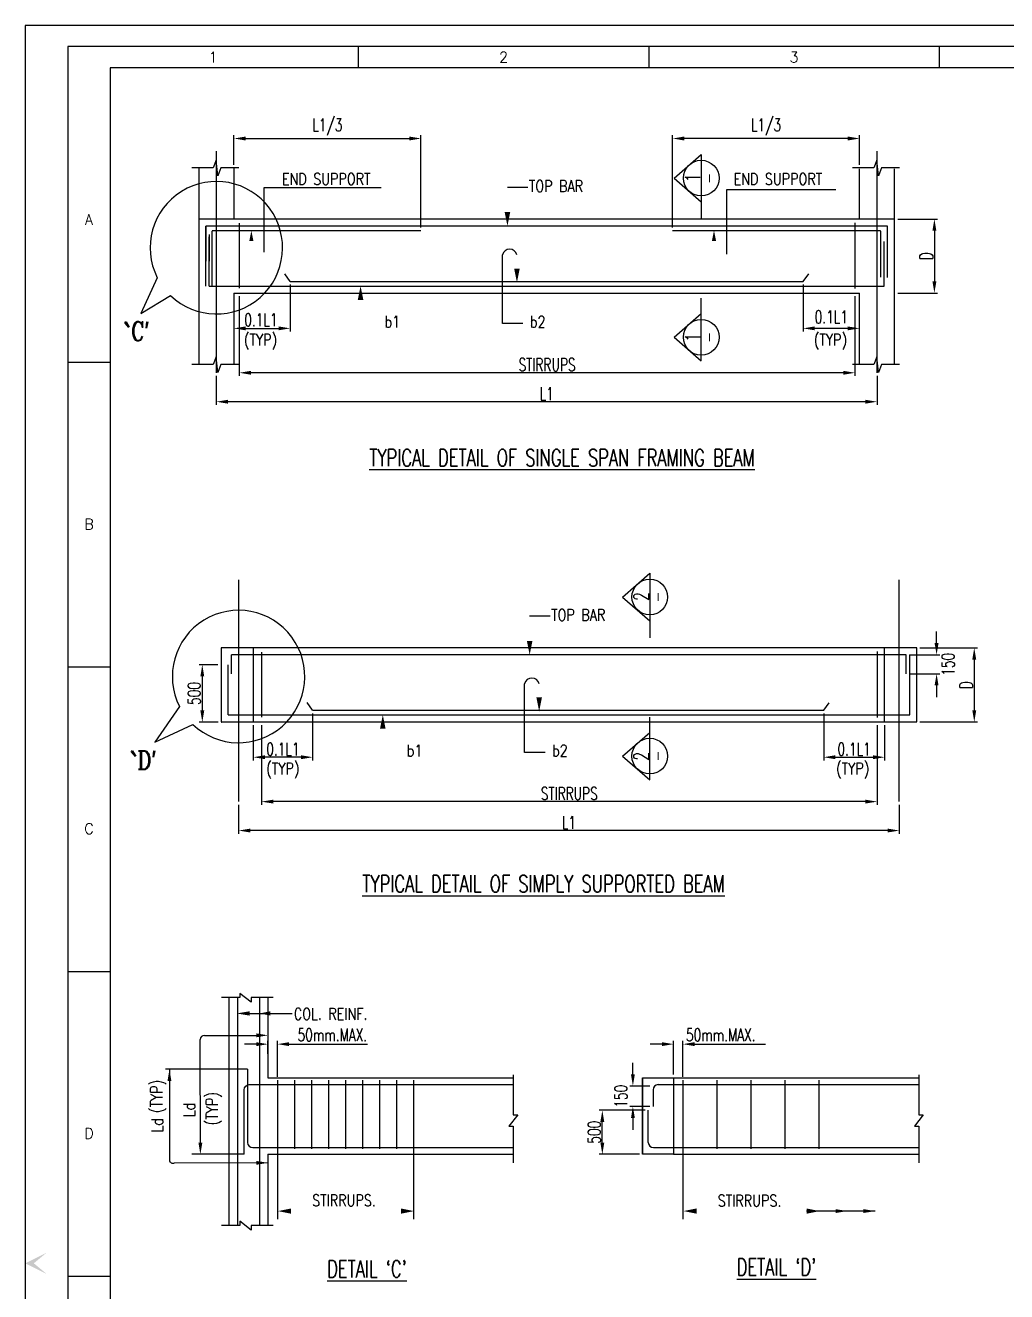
# Model space of a CAD drawing. Extents: x 489124 to 794428, y -356295 to -29813.
# Drawn here: x 520771 to 543863, y -131229 to -101429 of the extents above; entities that cross this region are included whole.
import ezdxf
from ezdxf.enums import TextEntityAlignment as Align
from ezdxf.lldxf.tags import DXFTag

# ---------------------------------------------------------------- set-up
doc = ezdxf.new("R2010")
doc.units = 0
doc.header["$LTSCALE"] = 500
doc.header["$MEASUREMENT"] = 0
doc.layers.get('DEFPOINTS').update_dxf_attribs({"color": 4})
for name, color, linetype in [('07', 5, 'Continuous'), ('08', 4, 'Continuous'), ('09', 6, 'Continuous'), ('BEAM', 4, 'Continuous'), ('BRAKE LINE', 8, 'Continuous'), ('CEN', 8, 'CENTER'), ('COL', 1, 'Continuous'), ('DIM', 5, 'Continuous'), ('LINK', 2, 'Continuous'), ('PNA', 10, 'Continuous'), ('REINFORCEMENT', 6, 'Continuous'), ('SEC-LINE', 2, 'Continuous'), ('ST', 6, 'Continuous'), ('STIRRUPS', 2, 'Continuous'), ('TXT', 4, 'Continuous')]:
    doc.layers.add(name, color=color, linetype=linetype)
for name, color, linetype, lineweight in [('GRID TEXT', 6, 'Continuous', 15), ('HEADING-TXT', 1, 'Continuous', 25), ('SECT-TXT', 6, 'Continuous', 20)]:
    doc.layers.add(name, color=color, linetype=linetype, lineweight=lineweight)
doc.styles.add('ROMANC', font='romanc.shx', dxfattribs={"width": 0.8, "height": 250})
doc.styles.add('ROMANS', font='r.shx', dxfattribs={"width": 0.7, "bigfont": 'bigfont.shx'})
doc.styles.add('ROMENT', font='r.shx', dxfattribs={"bigfont": 'bigfont.shx'})
tags = doc.linetypes.add('CENTER', pattern=[2, 1.25, -0.25, 0.25, -0.25]).pattern_tags.tags
tags[10:11] = [DXFTag(74, 4), DXFTag(75, 0), DXFTag(340, '0'), DXFTag(46, 1.0), DXFTag(50, 0.0), DXFTag(44, 0.0), DXFTag(45, 0.0)]
tags[8:9] = [DXFTag(74, 4), DXFTag(75, 0), DXFTag(340, '0'), DXFTag(46, 1.0), DXFTag(50, 0.0), DXFTag(44, 0.0), DXFTag(45, 0.0)]
tags[6:7] = [DXFTag(74, 4), DXFTag(75, 0), DXFTag(340, '0'), DXFTag(46, 1.0), DXFTag(50, 0.0), DXFTag(44, 0.0), DXFTag(45, 0.0)]
tags[4:5] = [DXFTag(74, 4), DXFTag(75, 0), DXFTag(340, '0'), DXFTag(46, 1.0), DXFTag(50, 0.0), DXFTag(44, 0.0), DXFTag(45, 0.0)]
doc.dimstyles.new('Copy of INT2TIMES', dxfattribs={"dimtxt": 300, "dimasz": 275, "dimexe": 75, "dimexo": 75, "dimgap": 40, "dimtad": 1, "dimdec": 0, "dimlfac": 0.5, "dimrnd": 5, "dimzin": 0, "dimdsep": 46, "dimtxsty": 'ROMANS', "dimcen": -1, "dimclrd": 5, "dimclre": 5, "dimclrt": 4, "dimadec": 0, "dimazin": 0, "dimtfac": 1, "dimtdec": 0, "dimtix": 1, "dimtofl": 0, "dimtmove": 2, "dimatfit": 3, "dimfxl": 0, "dimtolj": 1, "dimtzin": 0, "dimarcsym": 0})

# ---------------------------------------------------------------- blocks, each defined once
blk = doc.blocks.new('FOLDER')
at = {"layer": 'PNA'}
for points in [[(-1250, 2500), (0, 0), (0, 1000)], [(1250, 2500), (0, 0), (0, 1000)]]:
    blk.add_solid(points, dxfattribs=at)
blk = doc.blocks.new('A1')
at = {"flags": 128}
blk.add_lwpolyline([(0, 0), (82779, 0), (82779, 58231), (0, 58231)], close=True, dxfattribs=at)
at = {"layer": 'PNA'}
for p, q in [((7718, 57739), (7718, 57247)), ((14453, 57739), (14453, 57247)), ((21187, 57739), (21187, 57247)), ((984, 50420), (1969, 50420)), ((984, 43358), (1969, 43358)), ((984, 36296), (1969, 36296)), ((984, 29233), (1969, 29233))]:
    blk.add_line(p, q, dxfattribs=at)
at = {"layer": 'PNA', "color": 1}
for points in [[(984, 492), (82287, 492), (82287, 57739), (984, 57739)], [(1969, 984), (81794, 984), (81794, 57247), (1969, 57247)]]:
    blk.add_lwpolyline(points, close=True, dxfattribs=at)
at = {"layer": 'PNA', "xscale": 0.196857838483993, "yscale": 0.196857838483993, "zscale": 0.196857838483993, "rotation": 270}
blk.add_blockref('FOLDER', (0, 29529), dxfattribs=at)
at = {"layer": 'PNA', "style": 'ROMANS'}
for s, p in [('1', (4352, 57493)), ('2', (11086, 57493)), ('3', (17821, 57493)), ('A', (1476, 53728)), ('B', (1476, 46666)), ('C', (1476, 39604)), ('D', (1476, 32541))]:
    blk.add_text(s, height=246, dxfattribs=at).set_placement(p, align=Align.MIDDLE)
blk = doc.blocks.new('*D275')
at = {"layer": 'DEFPOINTS', "color": 0, "ltscale": 2}
for p in [(526703, -125404), (526481, -125706), (526703, -126250)]:
    blk.add_point(p, dxfattribs=at)
at = {"layer": 'DIM', "color": 5, "lineweight": -2, "ltscale": 2}
for p, q in [((526206, -125404), (525931, -125404)), ((526481, -125631), (526481, -125329)), ((526703, -126175), (526703, -125329)), ((526978, -125404), (527253, -125404))]:
    blk.add_line(p, q, dxfattribs=at)
at = {"layer": 'DIM', "color": 5, "ltscale": 2}
for points in [[(526206, -125358), (526206, -125450), (526481, -125404)], [(526978, -125358), (526978, -125450), (526703, -125404)]]:
    blk.add_solid(points, dxfattribs=at)
at = {"layer": 'DIM', "color": 4, "ltscale": 2, "insert": (527995, -125186), "char_height": 300, "attachment_point": 5, "style": 'ROMANS'}
blk.add_mtext('\\A1;50mm.MAX.', dxfattribs=at)
blk = doc.blocks.new('*D282')
at = {"layer": 'DEFPOINTS', "color": 0, "ltscale": 2}
for p in [(525805, -107730), (540292, -107730), (525805, -109605)]:
    blk.add_point(p, dxfattribs=at)
at = {"layer": 'DIM', "color": 5, "lineweight": -2, "ltscale": 2}
for p, q in [((525805, -107805), (525805, -109680)), ((540292, -107805), (540292, -109680)), ((540017, -109605), (526080, -109605))]:
    blk.add_line(p, q, dxfattribs=at)
at = {"layer": 'DIM', "color": 5, "ltscale": 2}
for points in [[(526080, -109559), (526080, -109651), (525805, -109605)], [(540017, -109559), (540017, -109651), (540292, -109605)]]:
    blk.add_solid(points, dxfattribs=at)
at = {"layer": 'DIM', "color": 4, "ltscale": 2, "insert": (533048, -109415), "char_height": 300, "attachment_point": 5, "style": 'ROMANS'}
blk.add_mtext('\\A1;STIRRUPS', dxfattribs=at)
blk = doc.blocks.new('*D283')
at = {"layer": 'DEFPOINTS', "color": 0, "ltscale": 2}
for p in [(525265, -109605), (540812, -109605), (525265, -110286)]:
    blk.add_point(p, dxfattribs=at)
at = {"layer": 'DIM', "color": 5, "lineweight": -2, "ltscale": 2}
for p, q in [((525265, -109680), (525265, -110361)), ((540812, -109680), (540812, -110361)), ((540537, -110286), (525540, -110286))]:
    blk.add_line(p, q, dxfattribs=at)
at = {"layer": 'DIM', "color": 5, "ltscale": 2}
for points in [[(525540, -110240), (525540, -110332), (525265, -110286)], [(540537, -110240), (540537, -110332), (540812, -110286)]]:
    blk.add_solid(points, dxfattribs=at)
at = {"layer": 'DIM', "color": 4, "ltscale": 2, "insert": (533039, -110096), "char_height": 300, "attachment_point": 5, "style": 'ROMANS'}
blk.add_mtext('\\A1;L1', dxfattribs=at)
blk = doc.blocks.new('*D284')
at = {"layer": 'DEFPOINTS', "color": 0, "ltscale": 2}
for p in [(527005, -107455), (525678, -108560), (527005, -108560)]:
    blk.add_point(p, dxfattribs=at)
at = {"layer": 'DIM', "color": 5, "lineweight": -2, "ltscale": 2}
for p, q in [((527005, -107530), (527005, -108635)), ((525953, -108560), (526730, -108560))]:
    blk.add_line(p, q, dxfattribs=at)
at = {"layer": 'DIM', "color": 5, "ltscale": 2}
for points in [[(525953, -108515), (525953, -108606), (525678, -108560)], [(526730, -108515), (526730, -108606), (527005, -108560)]]:
    blk.add_solid(points, dxfattribs=at)
at = {"layer": 'DIM', "color": 4, "ltscale": 2, "insert": (526315, -108360), "char_height": 300, "attachment_point": 5, "style": 'ROMANS'}
blk.add_mtext('\\A1;0.1L1', dxfattribs=at)
blk = doc.blocks.new('*D285')
at = {"layer": 'DEFPOINTS', "color": 0, "ltscale": 2}
for p in [(541225, -105987), (541225, -107730), (542162, -107730)]:
    blk.add_point(p, dxfattribs=at)
at = {"layer": 'DIM', "color": 5, "lineweight": -2, "ltscale": 2}
for p, q in [((541300, -105987), (542237, -105987)), ((542162, -106262), (542162, -107455)), ((541300, -107730), (542237, -107730))]:
    blk.add_line(p, q, dxfattribs=at)
at = {"layer": 'DIM', "color": 5, "ltscale": 2}
for points in [[(542116, -106262), (542208, -106262), (542162, -105987)], [(542116, -107455), (542208, -107455), (542162, -107730)]]:
    blk.add_solid(points, dxfattribs=at)
at = {"layer": 'DIM', "color": 4, "ltscale": 2, "insert": (541972, -106859), "char_height": 300, "attachment_point": 5, "rotation": 90, "style": 'ROMANS'}
blk.add_mtext('\\A1;D', dxfattribs=at)
blk = doc.blocks.new('*D286')
at = {"layer": 'DEFPOINTS', "color": 0, "ltscale": 2}
for p in [(530078, -104092), (525678, -104786), (530078, -106262)]:
    blk.add_point(p, dxfattribs=at)
at = {"layer": 'DIM', "color": 5, "lineweight": -2, "ltscale": 2}
for p, q in [((525678, -104711), (525678, -104017)), ((525953, -104092), (529803, -104092)), ((530078, -106187), (530078, -104017))]:
    blk.add_line(p, q, dxfattribs=at)
at = {"layer": 'DIM', "color": 5, "ltscale": 2}
for points in [[(525953, -104046), (525953, -104138), (525678, -104092)], [(529803, -104046), (529803, -104138), (530078, -104092)]]:
    blk.add_solid(points, dxfattribs=at)
at = {"layer": 'DIM', "color": 4, "ltscale": 2, "insert": (527878, -103823), "char_height": 300, "attachment_point": 5, "style": 'ROMANS'}
blk.add_mtext('\\A1;L1/3', dxfattribs=at)
blk = doc.blocks.new('*D287')
at = {"layer": 'DEFPOINTS', "color": 0, "ltscale": 2}
for p in [(536000, -104092), (540400, -104786), (536000, -106262)]:
    blk.add_point(p, dxfattribs=at)
at = {"layer": 'DIM', "color": 5, "lineweight": -2, "ltscale": 2}
for p, q in [((536000, -106187), (536000, -104017)), ((540125, -104092), (536275, -104092)), ((540400, -104711), (540400, -104017))]:
    blk.add_line(p, q, dxfattribs=at)
at = {"layer": 'DIM', "color": 5, "ltscale": 2}
for points in [[(536275, -104046), (536275, -104138), (536000, -104092)], [(540125, -104046), (540125, -104138), (540400, -104092)]]:
    blk.add_solid(points, dxfattribs=at)
at = {"layer": 'DIM', "color": 4, "ltscale": 2, "insert": (538200, -103823), "char_height": 300, "attachment_point": 5, "style": 'ROMANS'}
blk.add_mtext('\\A1;L1/3', dxfattribs=at)
blk = doc.blocks.new('*D291')
at = {"layer": 'DEFPOINTS', "color": 0, "ltscale": 2}
for p in [(526328, -117822), (540815, -117822), (526328, -119697)]:
    blk.add_point(p, dxfattribs=at)
at = {"layer": 'DIM', "color": 5, "lineweight": -2, "ltscale": 2}
for p, q in [((526328, -117897), (526328, -119772)), ((540815, -117897), (540815, -119772)), ((540540, -119697), (526603, -119697))]:
    blk.add_line(p, q, dxfattribs=at)
at = {"layer": 'DIM', "color": 5, "ltscale": 2}
for points in [[(526603, -119651), (526603, -119742), (526328, -119697)], [(540540, -119651), (540540, -119742), (540815, -119697)]]:
    blk.add_solid(points, dxfattribs=at)
at = {"layer": 'DIM', "color": 4, "ltscale": 2, "insert": (533571, -119507), "char_height": 300, "attachment_point": 5, "style": 'ROMANS'}
blk.add_mtext('\\A1;STIRRUPS', dxfattribs=at)
blk = doc.blocks.new('*D292')
at = {"layer": 'DEFPOINTS', "color": 0, "ltscale": 2}
for p in [(525789, -119697), (541335, -119697), (525789, -120378)]:
    blk.add_point(p, dxfattribs=at)
at = {"layer": 'DIM', "color": 5, "lineweight": -2, "ltscale": 2}
for p, q in [((525789, -119772), (525789, -120453)), ((541335, -119772), (541335, -120453)), ((541060, -120378), (526064, -120378))]:
    blk.add_line(p, q, dxfattribs=at)
at = {"layer": 'DIM', "color": 5, "ltscale": 2}
for points in [[(526064, -120332), (526064, -120423), (525789, -120378)], [(541060, -120332), (541060, -120423), (541335, -120378)]]:
    blk.add_solid(points, dxfattribs=at)
at = {"layer": 'DIM', "color": 4, "ltscale": 2, "insert": (533562, -120188), "char_height": 300, "attachment_point": 5, "style": 'ROMANS'}
blk.add_mtext('\\A1;L1', dxfattribs=at)
blk = doc.blocks.new('*D293')
at = {"layer": 'DEFPOINTS', "color": 0, "ltscale": 2}
for p in [(541748, -116078), (541748, -117822), (543100, -117822)]:
    blk.add_point(p, dxfattribs=at)
at = {"layer": 'DIM', "color": 5, "lineweight": -2, "ltscale": 2}
for p, q in [((541823, -116078), (543175, -116078)), ((543100, -116353), (543100, -117547)), ((541823, -117822), (543175, -117822))]:
    blk.add_line(p, q, dxfattribs=at)
at = {"layer": 'DIM', "color": 5, "ltscale": 2}
for points in [[(543054, -116353), (543146, -116353), (543100, -116078)], [(543054, -117547), (543146, -117547), (543100, -117822)]]:
    blk.add_solid(points, dxfattribs=at)
at = {"layer": 'DIM', "color": 4, "ltscale": 2, "insert": (542910, -116950), "char_height": 300, "attachment_point": 5, "rotation": 90, "style": 'ROMANS'}
blk.add_mtext('\\A1;D', dxfattribs=at)
blk = doc.blocks.new('*D334')
at = {"layer": 'DEFPOINTS', "color": 0, "ltscale": 2}
for p in [(541500, -116243), (542213, -116243), (541500, -116689)]:
    blk.add_point(p, dxfattribs=at)
at = {"layer": 'DIM', "color": 5, "lineweight": -2, "ltscale": 2}
for p, q in [((542213, -115968), (542213, -115693)), ((541575, -116243), (542288, -116243)), ((541575, -116689), (542288, -116689)), ((542213, -116964), (542213, -117239))]:
    blk.add_line(p, q, dxfattribs=at)
at = {"layer": 'DIM', "color": 5, "ltscale": 2}
for points in [[(542167, -115968), (542259, -115968), (542213, -116243)], [(542167, -116964), (542259, -116964), (542213, -116689)]]:
    blk.add_solid(points, dxfattribs=at)
at = {"layer": 'DIM', "color": 4, "ltscale": 2, "insert": (542484, -116466), "char_height": 300, "attachment_point": 5, "rotation": 90, "style": 'ROMANS'}
blk.add_mtext('\\A1;150', dxfattribs=at)
blk = doc.blocks.new('*D294')
at = {"layer": 'DEFPOINTS', "color": 0, "ltscale": 2}
for p in [(536246, -125404), (536024, -126197), (536246, -126250)]:
    blk.add_point(p, dxfattribs=at)
at = {"layer": 'DIM', "color": 5, "lineweight": -2, "ltscale": 2}
for p, q in [((535749, -125404), (535474, -125404)), ((536024, -126122), (536024, -125329)), ((536246, -126175), (536246, -125329)), ((536521, -125404), (536796, -125404))]:
    blk.add_line(p, q, dxfattribs=at)
at = {"layer": 'DIM', "color": 5, "ltscale": 2}
for points in [[(535749, -125358), (535749, -125450), (536024, -125404)], [(536521, -125358), (536521, -125450), (536246, -125404)]]:
    blk.add_solid(points, dxfattribs=at)
at = {"layer": 'DIM', "color": 4, "ltscale": 2, "insert": (537135, -125186), "char_height": 300, "attachment_point": 5, "style": 'ROMANS'}
blk.add_mtext('\\A1;50mm.MAX.', dxfattribs=at)
blk = doc.blocks.new('*D335')
at = {"layer": 'DEFPOINTS', "color": 0, "ltscale": 2}
for p in [(535067, -126392), (535544, -126392), (535544, -126870)]:
    blk.add_point(p, dxfattribs=at)
at = {"layer": 'DIM', "color": 5, "lineweight": -2, "ltscale": 2}
for p, q in [((535067, -126117), (535067, -125842)), ((535469, -126392), (534992, -126392)), ((535469, -126870), (534992, -126870)), ((535067, -127145), (535067, -127420))]:
    blk.add_line(p, q, dxfattribs=at)
at = {"layer": 'DIM', "color": 5, "ltscale": 2}
for points in [[(535022, -126117), (535113, -126117), (535067, -126392)], [(535022, -127145), (535113, -127145), (535067, -126870)]]:
    blk.add_solid(points, dxfattribs=at)
at = {"layer": 'DIM', "color": 4, "ltscale": 2, "insert": (534785, -126631), "char_height": 300, "attachment_point": 5, "rotation": 90, "style": 'ROMANS'}
blk.add_mtext('\\A1;150', dxfattribs=at)
blk = doc.blocks.new('*D336')
at = {"layer": 'DEFPOINTS', "color": 0, "ltscale": 2}
for p in [(534348, -126960), (535430, -126960), (535294, -127997)]:
    blk.add_point(p, dxfattribs=at)
at = {"layer": 'DIM', "color": 5, "lineweight": -2, "ltscale": 2}
for p, q in [((535355, -126960), (534273, -126960)), ((534348, -127722), (534348, -127235)), ((535219, -127997), (534273, -127997))]:
    blk.add_line(p, q, dxfattribs=at)
at = {"layer": 'DIM', "color": 5, "ltscale": 2}
for points in [[(534302, -127235), (534394, -127235), (534348, -126960)], [(534302, -127722), (534394, -127722), (534348, -127997)]]:
    blk.add_solid(points, dxfattribs=at)
at = {"layer": 'DIM', "color": 4, "ltscale": 2, "insert": (534158, -127478), "char_height": 300, "attachment_point": 5, "rotation": 90, "style": 'ROMANS'}
blk.add_mtext('\\A1;500', dxfattribs=at)
blk = doc.blocks.new('*D295')
at = {"layer": 'DEFPOINTS', "color": 0, "ltscale": 2}
for p in [(525376, -116474), (524935, -117827), (525385, -117827)]:
    blk.add_point(p, dxfattribs=at)
at = {"layer": 'DIM', "color": 5, "lineweight": -2, "ltscale": 2}
for p, q in [((525301, -116474), (524860, -116474)), ((524935, -116749), (524935, -117552)), ((525310, -117827), (524860, -117827))]:
    blk.add_line(p, q, dxfattribs=at)
at = {"layer": 'DIM', "color": 5, "ltscale": 2}
for points in [[(524890, -116749), (524981, -116749), (524935, -116474)], [(524890, -117552), (524981, -117552), (524935, -117827)]]:
    blk.add_solid(points, dxfattribs=at)
at = {"layer": 'DIM', "color": 4, "ltscale": 2, "insert": (524745, -117151), "char_height": 300, "attachment_point": 5, "rotation": 90, "style": 'ROMANS'}
blk.add_mtext('\\A1;500', dxfattribs=at)
blk = doc.blocks.new('*D296')
at = {"layer": 'DEFPOINTS', "color": 0, "ltscale": 2}
for p in [(539072, -107455), (539072, -108560), (540400, -108560)]:
    blk.add_point(p, dxfattribs=at)
at = {"layer": 'DIM', "color": 5, "lineweight": -2, "ltscale": 2}
for p, q in [((539072, -107530), (539072, -108635)), ((540125, -108560), (539347, -108560))]:
    blk.add_line(p, q, dxfattribs=at)
at = {"layer": 'DIM', "color": 5, "ltscale": 2}
for points in [[(539347, -108515), (539347, -108606), (539072, -108560)], [(540125, -108515), (540125, -108606), (540400, -108560)]]:
    blk.add_solid(points, dxfattribs=at)
at = {"layer": 'DIM', "color": 4, "ltscale": 2, "insert": (539736, -108291), "char_height": 300, "attachment_point": 5, "style": 'ROMANS'}
blk.add_mtext('\\A1;0.1L1', dxfattribs=at)
blk = doc.blocks.new('*D298')
at = {"layer": 'DEFPOINTS', "color": 0, "ltscale": 2}
for p in [(527529, -117547), (526135, -117822), (526135, -118652)]:
    blk.add_point(p, dxfattribs=at)
at = {"layer": 'DIM', "color": 5, "lineweight": -2, "ltscale": 2}
for p, q in [((527529, -117622), (527529, -118727)), ((526135, -117897), (526135, -118727)), ((527254, -118652), (526410, -118652))]:
    blk.add_line(p, q, dxfattribs=at)
at = {"layer": 'DIM', "color": 5, "ltscale": 2}
for points in [[(526410, -118606), (526410, -118698), (526135, -118652)], [(527254, -118606), (527254, -118698), (527529, -118652)]]:
    blk.add_solid(points, dxfattribs=at)
at = {"layer": 'DIM', "color": 4, "ltscale": 2, "insert": (526832, -118462), "char_height": 300, "attachment_point": 5, "style": 'ROMANS'}
blk.add_mtext('\\A1;{\\A1;0.1L1}', dxfattribs=at)
blk = doc.blocks.new('*D299')
at = {"layer": 'DEFPOINTS', "color": 0, "ltscale": 2}
for p in [(539558, -117547), (540989, -117822), (540989, -118652)]:
    blk.add_point(p, dxfattribs=at)
at = {"layer": 'DIM', "color": 5, "lineweight": -2, "ltscale": 2}
for p, q in [((539558, -117622), (539558, -118727)), ((540989, -117897), (540989, -118727)), ((539833, -118652), (540714, -118652))]:
    blk.add_line(p, q, dxfattribs=at)
at = {"layer": 'DIM', "color": 5, "ltscale": 2}
for points in [[(539833, -118606), (539833, -118698), (539558, -118652)], [(540714, -118606), (540714, -118698), (540989, -118652)]]:
    blk.add_solid(points, dxfattribs=at)
at = {"layer": 'DIM', "color": 4, "ltscale": 2, "insert": (540273, -118462), "char_height": 300, "attachment_point": 5, "style": 'ROMANS'}
blk.add_mtext('\\A1;{\\A1;0.1L1}', dxfattribs=at)

msp = doc.modelspace()

# ---------------------------------------------------------------- linework, layer by layer
at = {"layer": '07', "elevation": 0, "flags": 128}
for points in [[(532339.025, -106832.85, 0, 0, 0), (532339.025, -107482.707, 0, 132, 0), (532339.025, -107152.926, 132, 132, 0)], [(532862.154, -116924.328, 0, 0, 0), (532862.154, -117574.185, 0, 132, 0), (532862.154, -117244.404, 132, 132, 0)]]:
    msp.add_lwpolyline(points, format="xyseb", dxfattribs=at)
at = {"layer": '08'}
for p, q in [((541224.679, -105986.925), (524852.874, -105986.925)), ((525677.874, -107730.207), (540399.679, -107730.207)), ((541747.808, -116078.404), (525376.003, -116078.404)), ((526135.003, -116078.404), (526135.003, -117821.685)), ((540988.808, -117821.685), (540988.808, -116078.404)), ((525376.003, -117821.685), (526135.003, -117821.685)), ((525376.003, -117826.921), (525384.837, -117826.921)), ((526135.003, -117821.685), (540988.808, -117821.685)), ((540988.808, -117821.685), (541747.808, -117821.685))]:
    msp.add_line(p, q, dxfattribs=at)
at = {"layer": 'BEAM'}
for p, q in [((525560.872, -124306.981), (525560.872, -129671.433)), ((526480.872, -124306.981), (526480.872, -126196.634)), ((526480.872, -126196.634), (532250.118, -126196.634)), ((535294.337, -126196.634), (535294.337, -127996.634)), ((536024.337, -126196.634), (541793.583, -126196.634)), ((526480.872, -127996.634), (532250.118, -127996.634)), ((526480.872, -127996.634), (526480.872, -129671.433)), ((536024.337, -127996.634), (541793.583, -127996.634))]:
    msp.add_line(p, q, dxfattribs=at)
at = {"layer": 'BEAM', "elevation": 0}
msp.add_lwpolyline([(535294.337, -126196.634), (536024.337, -126196.634), (536024.337, -127996.634), (535294.337, -127996.634)], close=True, dxfattribs=at)
at = {"layer": 'BRAKE LINE', "ltscale": 2, "elevation": 0}
for points in [[(525794.889, -104786.005), (525372.76, -104786.005), (525300.689, -104971.235), (525259.506, -104600.774), (525187.435, -104786.005), (524688.087, -104786.005)], [(541341.694, -104786.005), (540919.565, -104786.005), (540847.494, -104971.235), (540806.311, -104600.774), (540734.24, -104786.005), (540234.892, -104786.005)], [(525794.889, -109411.294), (525372.76, -109411.294), (525300.689, -109596.524), (525259.506, -109226.063), (525187.435, -109411.294), (524688.087, -109411.294)], [(541341.694, -109411.294), (540919.565, -109411.294), (540847.494, -109596.524), (540806.311, -109226.063), (540734.24, -109411.294), (540234.892, -109411.294)], [(526602.933, -124306.981), (526082.828, -124306.981), (526082.828, -124413.34), (525820.74, -124208.803), (525820.74, -124306.981), (525384.911, -124306.981)], [(532250.118, -126124.97), (532250.118, -127071.309), (532356.477, -127071.309), (532151.94, -127333.397), (532250.118, -127333.397), (532250.118, -128195.461)], [(541793.583, -126124.97), (541793.583, -127071.309), (541899.942, -127071.309), (541695.405, -127333.397), (541793.583, -127333.397), (541793.583, -128195.461)], [(526602.933, -129671.433), (526082.828, -129671.433), (526082.828, -129777.792), (525820.74, -129573.256), (525820.74, -129671.433), (525384.911, -129671.433)]]:
    msp.add_lwpolyline(points, dxfattribs=at)
at = {"layer": 'CEN'}
for p, q in [((525265.374, -104387.373), (525265.374, -109605.069)), ((540812.179, -109605.069), (540812.179, -104387.373)), ((525788.503, -114478.851), (525788.503, -119696.547)), ((541335.308, -119696.547), (541335.308, -114478.851))]:
    msp.add_line(p, q, dxfattribs=at)
at = {"layer": 'COL', "ltscale": 2}
for p, q in [((525677.874, -104786.005), (525677.874, -105986.925)), ((540399.679, -105986.925), (540399.679, -104802.847)), ((541224.679, -109411.294), (541224.679, -104802.847)), ((525677.874, -107730.207), (525677.874, -109411.294)), ((540399.679, -109411.294), (540399.679, -107730.207)), ((541747.808, -117821.685), (541747.808, -116078.404))]:
    msp.add_line(p, q, dxfattribs=at)
at = {"layer": 'COL', "ltscale": 2, "elevation": 0}
for points in [[(524852.874, -104786.005), (524852.874, -109411.294)], [(525376.003, -116078.404), (525376.003, -117821.685)]]:
    msp.add_lwpolyline(points, dxfattribs=at)
at = {"layer": 'DEFPOINTS', "color": 0, "linetype": 'ByBlock'}
for p in [(526480.872, -126196.634), (536024.337, -126196.634), (525920.872, -128196.634)]:
    msp.add_point(p, dxfattribs=at)
at = {"layer": 'DIM', "ltscale": 2}
for p, q in [((526392.992, -105243.404), (529141.936, -105243.404)), ((526392.992, -106770.752), (526392.992, -105243.404)), ((532595.503, -105241.383), (532115.209, -105241.383)), ((537279.406, -106817.568), (537279.406, -105290.22)), ((537279.406, -105290.22), (539841.346, -105290.22)), ((531997.373, -108449.194), (531997.373, -106832.85)), ((523485.751, -108207.351), (524188.037, -107787.603)), ((532477.667, -108449.194), (531997.373, -108449.194)), ((533118.632, -115332.861), (532638.338, -115332.861)), ((532520.501, -118540.672), (532520.501, -116924.328)), ((523820.536, -118298.829), (524711.166, -117879.082)), ((533000.796, -118540.672), (532520.501, -118540.672)), ((524890.614, -127924.933), (524885.568, -125296.676)), ((524985.568, -125196.676), (526280.872, -125196.676)), ((527202.67, -125404.136), (528819.942, -125404.136)), ((536746.135, -125404.136), (538185.27, -125404.136)), ((526000.872, -125996.634), (524066.677, -125996.634)), ((525920.872, -127995.634), (524685.489, -127995.634)), ((526702.67, -127866.517), (526702.67, -129524.826)), ((529902.67, -127866.517), (529902.67, -129524.826)), ((536246.135, -127866.517), (536246.135, -129524.826))]:
    msp.add_line(p, q, dxfattribs=at)
at = {"layer": 'DIM'}
for p, q in [((523876.196, -107367.671), (523485.751, -108207.351)), ((524399.325, -117459.15), (523820.536, -118298.829))]:
    msp.add_line(p, q, dxfattribs=at)
at = {"layer": 'DIM', "ltscale": 2, "elevation": 0, "flags": 128}
for points in [[(532115.209, -105241.383, 0, 0, 0), (532115.209, -106151.925, 0, 132, 0), (532115.209, -105822.144, 132, 132, 0)], [(526392.992, -106770.752, 0, 0, 0), (526089.972, -106770.752, 0, 0, 0), (526089.972, -106260.296, 0, 99, 0), (526089.972, -106507.632, 99, 99, 0)], [(537279.406, -106817.568, 0, 0, 0), (536976.385, -106817.568, 0, 0, 0), (536976.385, -106257.612, 0, 99, 0), (536976.385, -106504.948, 99, 99, 0)], [(529139.866, -108449.194, 0, 0, 0), (528659.572, -108449.194, 0, 0, 0), (528659.572, -107561.786, 0, 132, 0), (528659.572, -107891.567, 132, 132, 0)], [(532638.338, -115332.861, 0, 0, 0), (532638.338, -116243.404, 0, 132, 0), (532638.338, -115913.623, 132, 132, 0)], [(529662.995, -118540.672, 0, 0, 0), (529182.7, -118540.672, 0, 0, 0), (529182.7, -117653.264, 0, 132, 0), (529182.7, -117983.045, 132, 132, 0)], [(529611.653, -129332.351, 122.425, 0, 0), (529917.513, -129332.351, 0, 0, 0), (529541.347, -129332.351, 0, 0, 0), (526715.788, -129332.351, 0, 122.425, 0), (527021.648, -129332.351, 0, 0, 0)], [(539155.118, -129332.351, 122.425, 0, 0), (539460.978, -129332.351, 0, 0, 0), (539084.812, -129332.351, 0, 0, 0), (536259.253, -129332.351, 0, 122.425, 0), (536565.113, -129332.351, 0, 0, 0)]]:
    msp.add_lwpolyline(points, format="xyseb", dxfattribs=at)
at = {"layer": 'DIM', "ltscale": 2, "elevation": 0}
for points in [[(526047.666, -124681.578), (526442.655, -124681.578)], [(526537.255, -124681.578), (527048.112, -124681.578)]]:
    msp.add_lwpolyline(points, dxfattribs=at)
at = {"layer": 'DIM', "ltscale": 2}
for centre, radius, start, end in [((525265.374, -106661.821), 1558.217, 226.2597038, 206.9354204), ((532168.199, -106871.955), 175.245, 12.893919, 167.106081), ((525788.503, -116753.299), 1558.217, 226.2597038, 206.9354204), ((532691.327, -116963.434), 175.245, 12.893919, 167.106081), ((524985.568, -125296.676), 100, 90, 180), ((524247.718, -128119.003), 89.64, 191.2281897, 284.0600867)]:
    msp.add_arc(centre, radius, start, end, dxfattribs=at)
for points in [[(526047.666, -124731.578), (525747.666, -124681.578), (526047.666, -124631.578)], [(526537.255, -124731.578), (526280.872, -124681.578), (526537.255, -124631.578)], [(526205.872, -125150.843), (526480.872, -125196.676), (526205.872, -125242.51)], [(524936.448, -127720.634), (524890.614, -127995.634), (524844.781, -127720.634)]]:
    msp.add_solid(points, dxfattribs=at)
at = {"layer": 'LINK'}
for p, q in [((540292.033, -106075.696), (540292.033, -107624.682)), ((540815.161, -116167.175), (540815.161, -117716.16))]:
    msp.add_line(p, q, dxfattribs=at)
at = {"layer": 'REINFORCEMENT', "linetype": 'Continuous'}
for p, q in [((541059.679, -106151.925), (525017.874, -106151.925)), ((525017.874, -107565.207), (525017.874, -106151.925)), ((525167.474, -107565.207), (525167.474, -106270.725)), ((530077.874, -106261.925), (525176.274, -106261.925)), ((540885.879, -106261.925), (535999.679, -106261.925)), ((540894.679, -106270.725), (540894.679, -107355.404)), ((541059.679, -107362.818), (541059.679, -106151.925)), ((525100.374, -107565.207), (525100.374, -106404.531)), ((540977.179, -107565.207), (540977.179, -106512.913)), ((527005.373, -107455.207), (526879.873, -107275.427)), ((539072.18, -107455.207), (539203.939, -107279.962)), ((525100.374, -107565.207), (540977.179, -107565.207)), ((527005.373, -107455.207), (539072.18, -107455.207)), ((525541.003, -117656.685), (525541.003, -116474.404)), ((525623.503, -116688.983), (525623.503, -116243.404)), ((541500.308, -116688.983), (541500.308, -116243.404)), ((541582.808, -117656.685), (541582.808, -116243.404)), ((527528.502, -117546.685), (527403.002, -117366.905)), ((539557.502, -117546.685), (539689.261, -117371.441)), ((525541.003, -117656.685), (541582.808, -117656.685)), ((527528.502, -117546.685), (539557.502, -117546.685)), ((525760.872, -124306.981), (525760.872, -129671.433)), ((526280.872, -124306.981), (526280.872, -129671.433)), ((535544.337, -126476.634), (535544.337, -126869.686)), ((535664.337, -126356.634), (541793.583, -126356.634)), ((535430.337, -127716.634), (535430.337, -126960.203)), ((535550.337, -127836.634), (541793.583, -127836.634))]:
    msp.add_line(p, q, dxfattribs=at)
at = {"layer": 'REINFORCEMENT', "linetype": 'Continuous', "elevation": 0}
for points in [[(525017.874, -106151.925), (525017.874, -106976.925)], [(525100.374, -106352.018), (525100.374, -106976.925)], [(541500.308, -116243.404), (525623.503, -116243.404), (525623.503, -116243.404)]]:
    msp.add_lwpolyline(points, dxfattribs=at)
for points in [[(526000.872, -125996.634), (526000.872, -127716.634, 0.414213562), (526120.872, -127836.634), (532250.118, -127836.634)], [(525920.872, -127995.634), (525920.872, -126476.634, -0.414213562), (526040.872, -126356.634), (532250.118, -126356.634)]]:
    msp.add_lwpolyline(points, format="xyb", dxfattribs=at)
at = {"layer": 'REINFORCEMENT', "linetype": 'Continuous'}
for centre, radius, start, end in [((540885.879, -106270.725), 8.8, 0, 90), ((535664.337, -126476.634), 120, 90, 180), ((535550.337, -127716.634), 120, 180, 270)]:
    msp.add_arc(centre, radius, start, end, dxfattribs=at)
at = {"layer": 'SEC-LINE'}
for p, q in [((536036.08, -105024.776), (536675.5, -104467.507)), ((536675.5, -104467.507), (536675.5, -105986.925)), ((536036.08, -105024.776), (536675.5, -105582.044)), ((536675.5, -109326.534), (536675.5, -107852.106)), ((536036.08, -108769.266), (536675.5, -108211.998)), ((536036.08, -108769.266), (536675.5, -109326.534)), ((534825.851, -114881.881), (535465.271, -114324.613)), ((535465.271, -114324.613), (535465.271, -115844.031)), ((534825.851, -114881.881), (535465.271, -115439.149)), ((535465.271, -119183.64), (535465.271, -117709.211)), ((534825.851, -118626.372), (535465.271, -118069.104)), ((534825.851, -118626.372), (535465.271, -119183.64))]:
    msp.add_line(p, q, dxfattribs=at)
for centre in [(536675.5, -105024.776), (536675.5, -108769.266), (535465.271, -114881.881), (535465.271, -118626.372)]:
    msp.add_circle(centre, 420.11, dxfattribs=at)
at = {"layer": 'SECT-TXT'}
for p, q in [((536872.36, -105117.074), (536872.36, -104935.798)), ((536872.36, -108676.968), (536872.36, -108858.243)), ((535662.13, -114974.179), (535662.13, -114792.904)), ((535662.13, -118534.073), (535662.13, -118715.349))]:
    msp.add_line(p, q, dxfattribs=at)
at = {"layer": 'ST'}
msp.add_arc((525176.274, -106270.725), 8.8, 90, 180, dxfattribs=at)
at = {"layer": 'STIRRUPS'}
for p, q in [((525804.688, -106086.525), (525804.688, -107614.729)), ((526327.816, -116178.003), (526327.816, -117706.207)), ((526702.67, -126249.856), (526702.67, -127866.517)), ((527102.67, -126249.856), (527102.67, -127866.517)), ((527502.67, -126249.856), (527502.67, -127866.517)), ((527902.67, -126249.856), (527902.67, -127866.517)), ((528302.67, -126249.856), (528302.67, -127866.517)), ((528702.67, -126249.856), (528702.67, -127866.517)), ((529102.67, -126249.856), (529102.67, -127866.517)), ((529502.67, -126249.856), (529502.67, -127866.517)), ((529902.67, -126249.856), (529902.67, -127866.517)), ((536246.135, -126249.856), (536246.135, -127866.517)), ((537046.135, -126249.856), (537046.135, -127866.517)), ((537846.135, -126249.856), (537846.135, -127866.517)), ((538646.135, -126249.856), (538646.135, -127866.517)), ((539446.135, -126249.856), (539446.135, -127866.517))]:
    msp.add_line(p, q, dxfattribs=at)

# ---------------------------------------------------------------- block references
at = {"xscale": 1.01500000001397, "yscale": 1.01500000001397, "zscale": 1.01500000001397}
msp.add_blockref('A1', (520770.925, -160533.5), dxfattribs=at)

# ---------------------------------------------------------------- texts
at = {"layer": '09', "color": 2, "style": 'ROMANC', "width": 0.8}
for s, p in [("`C'", (523382.215, -108628.807)), ("`D'", (523540.98, -118720.285))]:
    msp.add_text(s, height=440, dxfattribs=at).set_placement(p, align=Align.MIDDLE)
at = {"layer": 'GRID TEXT', "style": 'ROMANS', "width": 0.7}
for s, p in [('1', (536649.094, -105012.216)), ('1', (536649.094, -108771.878)), ('2', (535438.865, -114869.321)), ('2', (535438.865, -118628.984))]:
    msp.add_text(s, height=350, rotation=90, dxfattribs=at).set_placement(p, align=Align.CENTER)
at = {"layer": 'HEADING-TXT', "color": 6, "style": 'ROMANS', "width": 0.7}
for s, p in [('%%UTYPICAL DETAIL OF SINGLE SPAN FRAMING BEAM', (528864.216, -111804.048)), ('%%UTYPICAL DETAIL OF SIMPLY SUPPORTED BEAM', (528699.845, -121830.621))]:
    msp.add_text(s, height=400, dxfattribs=at).set_placement(p)
for s, p in [("%%UDETAIL `C'", (528810.595, -130693.726)), ("%%UDETAIL `D'", (538447.061, -130651.017))]:
    msp.add_text(s, height=400, dxfattribs=at).set_placement(p, align=Align.MIDDLE)
at = {"layer": 'TXT', "style": 'ROMENT', "width": 0.8}
for s, p in [('END SUPPORT', (526809.131, -105182.131)), ('TOP BAR', (532620.986, -105349.331)), ('END SUPPORT', (537437.09, -105182.131)), ('b1', (529222.208, -108542.762)), ('b2', (532643.006, -108542.762)), ('(TYP)', (525913.389, -108965.801)), ('(TYP)', (539324.898, -108965.801)), ('TOP BAR', (533144.115, -115440.81)), ('b1', (529745.337, -118634.24)), ('b2', (533166.135, -118634.24)), ('(TYP)', (526438.207, -119057.279)), ('(TYP)', (539847.509, -119057.279)), ('COL. REINF.', (527088.739, -124828.955))]:
    msp.add_text(s, height=275, dxfattribs=at).set_placement(p)
for s, p in [('(TYP)', (523994.989, -127023.182)), ('(TYP)', (525299.842, -127311.412)), ('Ld', (524764.976, -127119.814)), ('Ld', (524012.119, -127480.051))]:
    msp.add_text(s, height=275, rotation=90, dxfattribs=at).set_placement(p)
for p in [(528344.683, -129079.788), (537888.148, -129087.633)]:
    msp.add_text('STIRRUPS. ', height=275, dxfattribs=at).set_placement(p, align=Align.MIDDLE)

# ---------------------------------------------------------------- dimensions: what is measured, and where the dimension line sits
at = {"layer": 'DIM', "ltscale": 2}
for base, p1, p2, text, picture, middle in [((530077.874, -104091.833), (525677.874, -104786.005), (530077.874, -106261.925), 'L1/3', '*D286', (527877.874, -103823.262)), ((526135.003, -118651.902), (527528.502, -117546.685), (526135.003, -117821.685), '{\\A1;0.1L1}', '*D298', (526831.752, -118461.902))]:
    dim = msp.add_linear_dim(base=base, p1=p1, p2=p2, text=text, dimstyle='Copy of INT2TIMES', dxfattribs=at)
    dim.commit()
    dim.dimension.update_dxf_attribs({"geometry": picture, "text_midpoint": middle})
for base, p1, p2, angle, text, picture, middle in [((535999.679, -104091.833), (540399.679, -104786.005), (535999.679, -106261.925), 180, 'L1/3', '*D287', (538199.679, -103823.262)), ((542162.111, -107730.207), (541224.679, -105986.925), (541224.679, -107730.207), 270, 'D', '*D285', (541972.111, -106858.566)), ((525804.688, -109605.069), (540292.033, -107730.207), (525804.688, -107730.207), 180, 'STIRRUPS', '*D282', (533048.36, -109415.069)), ((525265.374, -110286.154), (540812.179, -109605.069), (525265.374, -109605.069), 180, 'L1', '*D283', (533038.777, -110096.154)), ((543100.207, -117821.685), (541747.808, -116078.404), (541747.808, -117821.685), 270, 'D', '*D293', (542910.207, -116950.045)), ((524935.346, -117826.921), (525376.003, -116474.404), (525384.837, -117826.921), 90, '500', '*D295', (524745.346, -117150.662)), ((540988.808, -118651.902), (539557.502, -117546.685), (540988.808, -117821.685), 180, '{\\A1;0.1L1}', '*D299', (540273.155, -118461.902)), ((526327.816, -119696.547), (540815.161, -117821.685), (526327.816, -117821.685), 180, 'STIRRUPS', '*D291', (533571.489, -119506.547)), ((525788.503, -120377.633), (541335.308, -119696.547), (525788.503, -119696.547), 180, 'L1', '*D292', (533561.905, -120187.633)), ((534347.915, -126960.203), (535294.337, -127996.634), (535430.337, -126960.203), 90, '500', '*D336', (534157.915, -127478.418))]:
    dim = msp.add_linear_dim(base=base, p1=p1, p2=p2, angle=angle, text=text, dimstyle='Copy of INT2TIMES', dxfattribs=at)
    dim.commit()
    dim.dimension.update_dxf_attribs({"geometry": picture, "text_midpoint": middle})
for base, p1, p2, text, picture, middle in [((527005.373, -108560.424), (525677.874, -108560.424), (527005.373, -107455.207), '0.1L1', '*D284', (526314.744, -108360.424)), ((526702.67, -125404.136), (526480.872, -125706.025), (526702.67, -126249.856), '50mm.MAX.', '*D275', (527995.486, -125186.136)), ((536246.135, -125404.136), (536024.337, -126196.634), (536246.135, -126249.856), '50mm.MAX.', '*D294', (537135.27, -125186.136))]:
    dim = msp.add_linear_dim(base=base, p1=p1, p2=p2, text=text, dimstyle='Copy of INT2TIMES', dxfattribs=at)
    dim.commit()
    dim.dimension.update_dxf_attribs({"geometry": picture, "text_midpoint": middle, "dimtype": 160})
for base, p1, p2, angle, text, picture, middle in [((539072.18, -108560.424), (540399.679, -108560.424), (539072.18, -107455.207), 180, '0.1L1', '*D296', (539735.93, -108291.089)), ((542213.207, -116243.404), (541500.308, -116688.983), (541500.308, -116243.404), 90, '150', '*D334', (542484.207, -116466.193)), ((535067.453, -126391.781), (535544.337, -126869.686), (535544.337, -126391.781), 90, '150', '*D335', (534785.453, -126630.734))]:
    dim = msp.add_linear_dim(base=base, p1=p1, p2=p2, angle=angle, text=text, dimstyle='Copy of INT2TIMES', dxfattribs=at)
    dim.commit()
    dim.dimension.update_dxf_attribs({"geometry": picture, "text_midpoint": middle, "dimtype": 160})

# ---------------------------------------------------------------- leaders
for points in [[(524162.208, -125995.958), (524159.794, -128136.458)], [(526480.872, -128196.525), (524269.495, -128205.957)]]:
    msp.add_leader(points, dimstyle='Copy of INT2TIMES', dxfattribs=at)
for points in [[(540114.826, -129332.351), (539155.118, -129332.351)], [(540767.329, -129332.351), (540059.568, -129332.351)]]:
    msp.add_leader(points, dimstyle='Copy of INT2TIMES', override={"dimgap": 40, "dimtad": 0}, dxfattribs=at)

doc.saveas('drawing.dxf')
